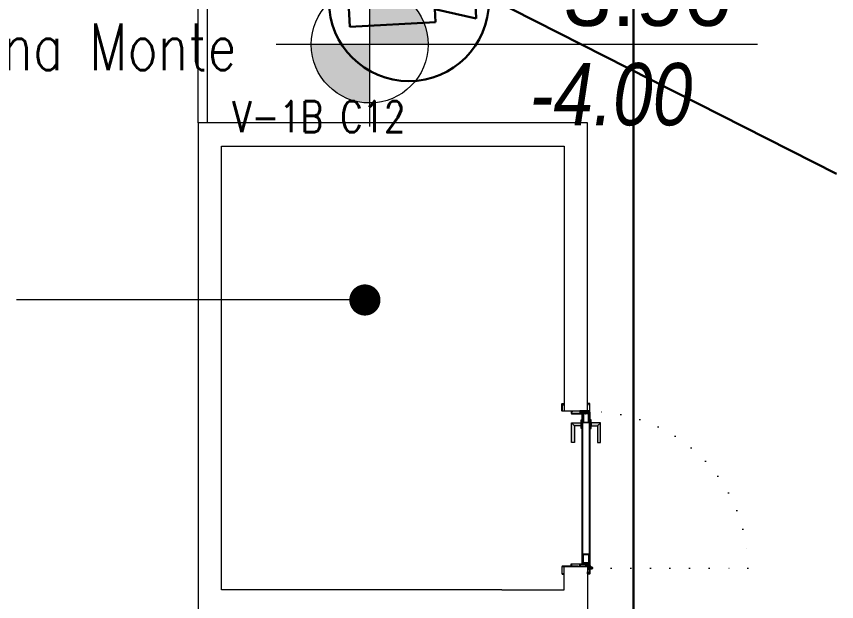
# Model space of a CAD drawing. Header units: metres. Extents: x -13621 to 152406, y -16073 to 22221.
# Drawn here: x 87543 to 88070, y 1963 to 2338 of the extents above; entities that cross this region are included whole.
import ezdxf
from ezdxf.enums import TextEntityAlignment as Align

# ---------------------------------------------------------------- set-up
doc = ezdxf.new("R2010")
doc.units = ezdxf.units.M
doc.header["$LTSCALE"] = 100
doc.header["$MEASUREMENT"] = 0
doc.linetypes.add('DOT2', pattern=[0.125, 0, -0.125])
doc.linetypes.add('HIDDEN', pattern=[0.375, 0.25, -0.125])
doc.layers.get('0').update_dxf_attribs({"color": 9, "lineweight": 9})
for name, color, linetype, lineweight in [('00', 9, 'Continuous', 9), ('05S', 9, 'Continuous', 9), ('06B', 9, 'Continuous', 9), ('06D', 9, 'Continuous', 9), ('10', 9, 'Continuous', 9), ('20', 9, 'DOT2', 9), ('21', 9, 'Continuous', 9), ('21_mahal200', 9, 'Continuous', 9), ('Data  Tavan', 170, 'Continuous', 30), ('E-DAHİLİ DOME KAMERA', 7, 'Continuous', 30), ('E-DAHİLİ KAMERA', 7, 'Continuous', 30), ('E-YAZI', 7, 'Continuous', 30)]:
    doc.layers.add(name, color=color, linetype=linetype, lineweight=lineweight)
doc.styles.add('Arial', font='arial.ttf', dxfattribs={"height": 2.5})
doc.styles.add('E-YAZI', font='txttw.shx')
doc.styles.add('MuuM_TEXT-ITALIC', font='ARIALNI.TTF')
doc.styles.add('MuuM_TEXT-STANDART', font='ARIALN.TTF')
doc.dimstyles.new('MuuM_DIM200', dxfattribs={"dimscale": 20, "dimtxt": 2, "dimasz": 1, "dimexe": 1, "dimexo": 1, "dimgap": 1, "dimtad": 1, "dimdec": 1, "dimrnd": 0.5, "dimdsep": 46, "dimtxsty": 'MuuM_TEXT-STANDART', "dimblk": 'ARCHTICK', "dimcen": 0, "dimdle": 0.15, "dimclrd": 256, "dimclre": 256, "dimclrt": 256, "dimadec": 0, "dimazin": 0, "dimtfac": 5, "dimtdec": 1, "dimtix": 1, "dimtmove": 2, "dimatfit": 3, "dimldrblk": 'DOT', "dimfxl": 3, "dimfxlon": 1, "dimtolj": 1, "dimlwd": -1, "dimlwe": -1, "dimarcsym": 0})

# ---------------------------------------------------------------- blocks, each defined once
blk = doc.blocks.new('100_DAHİLİ DOME KAMERA')
at = {"layer": 'E-DAHİLİ DOME KAMERA', "color": 4}
for p, q in [((-1.936, 0.715), (-1.936, -0.689)), ((0.82, 0.715), (-1.936, 0.715)), ((0.82, -0.689), (0.82, 0.715)), ((0.82, 0.294), (2.131, 0.668)), ((2.131, 0.668), (2.131, -0.643)), ((0.82, -0.268), (2.131, -0.643)), ((-1.936, -0.689), (0.82, -0.689))]:
    blk.add_line(p, q, dxfattribs=at)
at = {"layer": 'E-DAHİLİ DOME KAMERA', "color": 4, "linetype": 'Continuous'}
blk.add_circle((0, 0), 2.566, dxfattribs=at)
at = {"layer": 'E-DAHİLİ KAMERA', "color": 4}
for q in [(13.416, 6.264), (13.416, -6.264)]:
    blk.add_line((2.566, 0), q, dxfattribs=at)
blk = doc.blocks.new('_ArchTick')
at = {"color": 0, "linetype": 'ByBlock', "const_width": 0.15}
blk.add_lwpolyline([(-0.5, -0.5), (0.5, 0.5)], dxfattribs=at)
blk = doc.blocks.new('_Dot')
at = {"color": 0, "linetype": 'ByBlock', "lineweight": -2}
blk.add_line((-0.5, 0), (-1, 0), dxfattribs=at)
at = {"color": 0, "linetype": 'ByBlock', "const_width": 0.5}
blk.add_lwpolyline([(-0.25, 0, 1), (0.25, 0, 1)], format="xyb", close=True, dxfattribs=at)
blk = doc.blocks.new('0_elevationtarget-p-bk')
h = blk.add_hatch(color=250)
h.paths.add_polyline_path([(1.875, 0, 0.414214), (0, 1.875), (0, 0)])
h.paths.add_polyline_path([(0, 0), (-1.875, 0, 0.414214), (0, -1.875)])
blk.add_line((0, -2.625), (0, 2.625))
blk.add_lwpolyline([(12.453, 0), (-3, 0)])
blk.add_circle((0, 0), 1.875)
at = {"style": 'Arial'}
blk.add_attdef('BITMISKOT', text='', height=2, dxfattribs=at).set_placement((4.5, 0), align=Align.BOTTOM_LEFT)
at = {"style": 'MuuM_TEXT-ITALIC'}
blk.add_attdef('FINISHINGFLOORLEVEL', text='', height=2, dxfattribs=at).set_placement((4.5, -0.592), align=Align.TOP_LEFT)
blk = doc.blocks.new('gr-p-barel kilitli kapı kolu')
at = {"layer": '05S'}
h = blk.add_hatch(color=256, dxfattribs=at)
h.paths.add_polyline_path([(1.3, 0.8), (-1.3, 0.8), (-1.3, 0.7), (1.3, 0.7)])
h.paths.add_polyline_path([(2.75, 0.7), (-2.75, 0.7), (-2.75, 0), (2.75, 0)])
h.paths.add_polyline_path([(-11.7, 4.9), (-11.7, 6.7), (0.9, 6.7), (0.9, 0.8), (-0.9, 0.8), (-0.9, 4.9)])
at = {"flags": 128}
for points in [[(-0.9, 0.8), (-0.9, 4.9), (-11.7, 4.9), (-11.7, 6.7), (0.9, 6.7), (0.9, 0.8)], [(-0.8, 5), (0.8, 6.6)]]:
    blk.add_lwpolyline(points, dxfattribs=at)
blk.add_lwpolyline([(-2.75, 0), (-2.75, 0.7), (2.75, 0.7), (2.75, 0)])
blk.add_lwpolyline([(-1.3, 0.7), (1.3, 0.7), (1.3, 0.8), (-1.3, 0.8)], close=True)
blk = doc.blocks.new('prf-scr2')
at = {"linetype": 'DOT2', "ltscale": 10}
blk.add_line((0, 0.19), (0, -1.06), dxfattribs=at)
for p, q in [((0.09, -0.24), (-0.09, -0.2)), ((-0.09, -0.24), (0.09, -0.28)), ((0.09, -0.32), (-0.09, -0.28)), ((-0.09, -0.32), (0.09, -0.36)), ((0.09, -0.4), (-0.09, -0.36)), ((-0.09, -0.4), (0.09, -0.44)), ((0.09, -0.48), (-0.09, -0.44)), ((-0.09, -0.48), (0.09, -0.52)), ((0.09, -0.56), (-0.09, -0.52)), ((-0.09, -0.56), (0.09, -0.6)), ((0.09, -0.64), (-0.09, -0.6)), ((-0.09, -0.64), (0.09, -0.68)), ((0.09, -0.72), (-0.09, -0.68)), ((-0.09, -0.72), (0.09, -0.76)), ((0.06, -0.84), (-0.08, -0.76)), ((-0.07, -0.8), (0.06, -0.84)), ((0.09, -0.17), (0, -0.15)), ((0, -0.18), (0.09, -0.2))]:
    blk.add_line(p, q)
blk.add_lwpolyline([(0.23, 0), (-0.23, 0), (-0.23, -0.01), (-0.12, -0.14), (0.12, -0.14), (0.23, -0.01), (0.23, 0)], close=True)
for points in [[(0.23, -0.01), (-0.23, -0.01)], [(-0.09, -0.14), (-0.09, -0.2), (-0.12, -0.22), (-0.12, -0.23), (-0.09, -0.24), (-0.09, -0.28), (-0.12, -0.3), (-0.12, -0.31), (-0.09, -0.32), (-0.09, -0.36), (-0.12, -0.38), (-0.12, -0.39), (-0.09, -0.4), (-0.09, -0.44), (-0.12, -0.46), (-0.12, -0.46), (-0.09, -0.48), (-0.09, -0.52), (-0.12, -0.54), (-0.12, -0.54), (-0.09, -0.56), (-0.09, -0.6), (-0.12, -0.62), (-0.12, -0.62), (-0.09, -0.64), (-0.09, -0.68), (-0.12, -0.69), (-0.12, -0.7), (-0.09, -0.72), (-0.09, -0.73), (-0.08, -0.76), (-0.1, -0.77), (-0.1, -0.78), (-0.07, -0.8), (-0.01, -0.94), (0, -0.95), (0.01, -0.94), (0.08, -0.76), (0.09, -0.76), (0.12, -0.74), (0.12, -0.73), (0.09, -0.72), (0.09, -0.68), (0.12, -0.66), (0.12, -0.66), (0.09, -0.64), (0.09, -0.6), (0.12, -0.58), (0.12, -0.58), (0.09, -0.56), (0.09, -0.52), (0.12, -0.5), (0.12, -0.5), (0.09, -0.48), (0.09, -0.44), (0.12, -0.43), (0.12, -0.42), (0.09, -0.4), (0.09, -0.36), (0.12, -0.35), (0.12, -0.34), (0.09, -0.32), (0.09, -0.28), (0.12, -0.27), (0.12, -0.26), (0.09, -0.24), (0.09, -0.2), (0.12, -0.19), (0.12, -0.18), (0.09, -0.17), (0.09, -0.14)]]:
    blk.add_lwpolyline(points)
blk = doc.blocks.new('K-SAC-01')
at = {"layer": '10'}
for points in [[(-4.6, 16.2, -0.414214), (-4.5, 16.3), (-0.1, 16.3, -0.414214), (0, 16.2), (0, 5.9), (0.2, 5.9), (0.2, 16.2, 0.414214), (-0.1, 16.5), (-4.5, 16.5, 0.414214), (-4.8, 16.2), (-4.8, 15.3, 0.414214), (-4.5, 15), (-3.4, 15), (-3.4, 15.2), (-4.5, 15.2, -0.414214), (-4.6, 15.3)], [(104.6, 16.2, 0.414214), (104.5, 16.3), (100.1, 16.3, 0.414214), (100, 16.2), (100, 5.9), (99.8, 5.9), (99.8, 16.2, -0.414214), (100.1, 16.5), (104.5, 16.5, -0.414214), (104.8, 16.2), (104.8, 15.3, -0.414214), (104.5, 15), (103.4, 15), (103.4, 15.2), (104.5, 15.2, 0.414214), (104.6, 15.3)], [(0.2, 10.3, -0.414214), (0.5, 10.6), (1.5, 10.6, -0.414214), (1.8, 10.3), (1.8, 3.9, -0.414214), (1.5, 3.6, -0.414214), (1.2, 3.9), (1.2, 4.8), (0.2, 4.8), (0.2, -1.2, -0.414214), (-0.1, -1.5), (-4.5, -1.5, -0.414214), (-4.8, -1.2), (-4.8, -0.3, -0.414214), (-4.5, 0), (-3.4, 0), (-3.4, -0.2), (-4.5, -0.2, 0.414214), (-4.6, -0.3), (-4.6, -1.2, 0.414214), (-4.5, -1.3), (-0.1, -1.3, 0.414214), (0, -1.2), (0, 5), (1.4, 5), (1.4, 3.9, 0.414214), (1.5, 3.8, 0.414214), (1.6, 3.9), (1.6, 10.3, 0.414214), (1.5, 10.4), (0.5, 10.4, 0.414214), (0.4, 10.3), (0.4, 9.4), (0.2, 9.4)], [(99.8, 10.3, 0.414214), (99.5, 10.6), (98.5, 10.6, 0.414214), (98.2, 10.3), (98.2, 3.9, 0.414214), (98.5, 3.6, 0.414214), (98.8, 3.9), (98.8, 4.8), (99.8, 4.8), (99.8, -1.2, 0.414214), (100.1, -1.5), (104.5, -1.5, 0.414214), (104.8, -1.2), (104.8, -0.3, 0.414214), (104.5, 0), (103.4, 0), (103.4, -0.2), (104.5, -0.2, -0.414214), (104.6, -0.3), (104.6, -1.2, -0.414214), (104.5, -1.3), (100.1, -1.3, -0.414214), (100, -1.2), (100, 5), (98.6, 5), (98.6, 3.9, -0.414214), (98.5, 3.8, -0.414214), (98.4, 3.9), (98.4, 10.3, -0.414214), (98.5, 10.4), (99.5, 10.4, -0.414214), (99.6, 10.3), (99.6, 9.4), (99.8, 9.4)], [(-0.38, -2.01), (1, -1.37), (1, 1.5), (1.2, 1.5), (1.2, -1.5), (-0.27, -2.18, -14.796002)]]:
    blk.add_lwpolyline(points, format="xyb", close=True, dxfattribs=at)
for points in [[(98.8, 0.15), (98.8, 2.15), (99.1, 2.15), (99.1, 3.19), (1.5, 3.19), (1.5, 2.15), (1.8, 2.15), (1.8, 0.15), (1.5, 0.15), (1.5, 1.85), (1.2, 1.85), (1.2, 3.49), (99.4, 3.49), (99.4, 1.85), (99.1, 1.85), (99.1, 0.15)], [(98.8, 2.15), (98.8, 0.15), (99.4, 0.15), (99.4, -1.5), (1.2, -1.5), (1.2, 0.15), (1.8, 0.15), (1.8, 2.15), (2.1, 2.15), (2.1, -0.15), (1.5, -0.15), (1.5, -1.2), (99.1, -1.2), (99.1, -0.15), (98.5, -0.15), (98.5, 2.15), (98.8, 2.15)]]:
    blk.add_lwpolyline(points, dxfattribs=at)
for points in [[(2.1, 3), (8.1, 3), (8.1, -1), (2.1, -1)], [(2.4, 2.7), (7.8, 2.7), (7.8, -0.7), (2.4, -0.7)], [(98.5, 3), (92.5, 3), (92.5, -1), (98.5, -1)], [(98.2, 2.7), (92.8, 2.7), (92.8, -0.7), (98.2, -0.7)]]:
    blk.add_lwpolyline(points, close=True, dxfattribs=at)
blk.add_circle((-0.95, -2.5), 0.55, dxfattribs=at)
at = {"layer": '20', "linetype": 'HIDDEN'}
for points in [[(-0.2, -1.3), (-0.2, 0), (-1.7, 0), (-1.7, -1.3)], [(-0.4, -1.99), (-0.4, -0.2), (-1.5, -0.2), (-1.5, -1.99)]]:
    blk.add_lwpolyline(points, dxfattribs=at)
at = {"layer": '20'}
blk.add_lwpolyline([(-0.95, -2.5), (-0.95, -102.85)], dxfattribs=at)
blk.add_arc((-0.95, -2.5), 100.35, 270, 1.5131, dxfattribs=at)
at = {"layer": '06B'}
blk.add_blockref('gr-p-barel kilitli kapı kolu', (91.4, 3.51), dxfattribs=at)
at = {"layer": '06B', "xscale": -1, "rotation": 180}
blk.add_blockref('gr-p-barel kilitli kapı kolu', (91.4, -1.51), dxfattribs=at)
at = {"layer": '10', "xscale": -1, "rotation": 90}
blk.add_blockref('prf-scr2', (1.5, 1), dxfattribs=at)
at = {"layer": '10', "rotation": 270}
blk.add_blockref('prf-scr2', (99.1, 1.22), dxfattribs=at)
blk = doc.blocks.new('1.Bod.Ara.Mimari Elk')
at = {"layer": '00'}
for points in [[(3855, -6660), (3855, -6660), (3675, -6660), (3675, -6375), (3895, -6375), (3895, -6545), (3910, -6545), (3910, -6360), (3660, -6360), (3660, -6660)], [(3855, -6660), (3855, -6660), (3895, -6660), (3895, -6645), (3910, -6645), (3910, -6722.5)], [(3660, -6660), (3660, -6660), (3660, -6950)]]:
    blk.add_lwpolyline(points, dxfattribs=at)
at = {"layer": '06D'}
for points in [[(3660, -6360), (3660, -6230)], [(3666, -6360), (3666, -6230)]]:
    blk.add_lwpolyline(points, dxfattribs=at)
at = {"rotation": 90.00000000000001}
blk.add_blockref('K-SAC-01', (3910, -6645), dxfattribs=at)
at = {"layer": '21', "xscale": 20, "yscale": 20, "zscale": 20}
blk.add_blockref('0_elevationtarget-p-bk', (3770.13, -6309.73), dxfattribs=at).add_auto_attribs({'BITMISKOT': ' -3.90', 'FINISHINGFLOORLEVEL': ' -4.00'})
at = {"layer": '21_mahal200'}
blk.add_leader([(3767.06, -6473.77), (3543.34, -6473.77)], dimstyle='MuuM_DIM200', override={"dimasz": 1, "dimfxl": 10}, dxfattribs=at)

msp = doc.modelspace()

# ---------------------------------------------------------------- linework, layer by layer
at = {"layer": 'Data  Tavan'}
msp.add_line((87939.53, 3118.13), (87939.53, 829.9), dxfattribs=at)

# ---------------------------------------------------------------- block references
msp.add_blockref('1.Bod.Ara.Mimari Elk', (84000, 8630))
at = {"layer": 'E-DAHİLİ DOME KAMERA', "xscale": -20, "yscale": 20, "zscale": 20, "rotation": 183.0352380886708}
msp.add_blockref('100_DAHİLİ DOME KAMERA', (87795.3, 2348.07), dxfattribs=at)

# ---------------------------------------------------------------- texts
at = {"layer": 'E-YAZI', "color": 30, "style": 'E-YAZI', "width": 0.8}
msp.add_text('Asma Tavana Monte', height=30, dxfattribs=at).set_placement((87359.52, 2303.87))
at = {"layer": 'E-YAZI', "color": 6, "style": 'E-YAZI', "width": 0.8}
msp.add_text('V-1B C12', height=20, dxfattribs=at).set_placement((87681.93, 2263.95))

doc.saveas('drawing.dxf')
